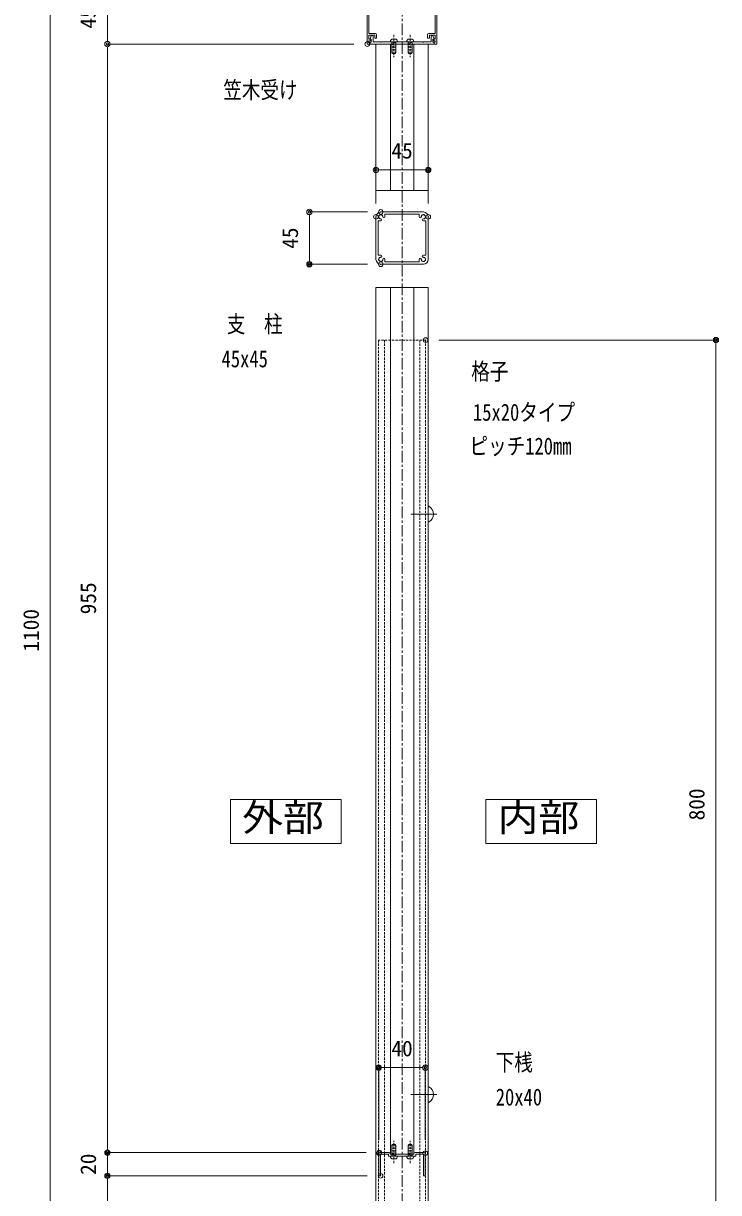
# Model space of a CAD drawing. Units: millimetres, scale not verified. Extents: x -1682 to 1682, y -1188 to 1188.
# Drawn here: x -170 to 429, y -617 to 390 of the extents above; entities that cross this region are included whole.
import ezdxf
from ezdxf.enums import TextEntityAlignment as Align

# ---------------------------------------------------------------- set-up
doc = ezdxf.new("R2010")
doc.units = ezdxf.units.MM
doc.header["$LTSCALE"] = 8
doc.header["$PDMODE"] = 32
doc.header["$PDSIZE"] = 4
doc.linetypes.add('USER1', pattern=[2, 1.25, -0.25, 0.25, -0.25])
doc.linetypes.add('USER3', pattern=[0.375, 0.25, -0.125])
for name, color, linetype, lineweight in [('0-0_0', 7, 'Continuous', 18), ('0-1_DEFPOINTS', 7, 'Continuous', 18), ('0-4_アンカー', 4, 'Continuous', 18), ('0-A_6ﾊｯﾁﾝｸﾞ', 4, 'Continuous', 18), ('0-B_51破線ｱﾙﾐ', 3, 'USER3', 18), ('0-C_2躯体線', 4, 'Continuous', 18), ('0-E_3中心線', 2, 'USER1', 18), ('0-F_41ｱﾙﾐ', 6, 'Continuous', 18), ('1-0_1手摺寸法', 7, 'Continuous', 18), ('1-1_42ｱﾙﾐ部品', 6, 'Continuous', 18), ('1-2_P4-12', 7, 'Continuous', 18), ('1-8_WHITE', 7, 'Continuous', 18)]:
    doc.layers.add(name, color=color, linetype=linetype, lineweight=lineweight)
doc.layers.add('0-3_MOJI', color=7, linetype='Continuous')
doc.styles.add('ＭＳ ゴシック', font='')
doc.styles.get('ＭＳ ゴシック').set_extended_font_data('MS Gothic')

# ---------------------------------------------------------------- blocks, each defined once
blk = doc.blocks.new('HK-001')
at = {"layer": '0-0_0'}
for p, q in [((-30, 0), (-30, 33.589)), ((-28.5, 9), (-28.5, 33.589)), ((28.5, 9), (28.5, 33.589)), ((30, 0), (30, 33.589)), ((-27.5, 0), (-30, 0)), ((-23, 9), (-28.5, 9)), ((-23.5, 7.5), (-28.5, 7.5)), ((-28.5, 4.3), (-28.5, 7.5)), ((-26.874, 4.3), (-28.5, 4.3)), ((-28.5, 1.5), (-28.5, 2.8)), ((-28.5, 1.5), (-28.5, 2.8)), ((-27.5, 2.8), (-28.5, 2.8)), ((-27.5, 1.5), (-28.5, 1.5)), ((-27.5, 2.8), (-26.707, 3.989)), ((-27.5, 0), (-27.5, 1.5)), ((-23.5, 5), (-23.5, 7.5)), ((-22, 5), (-23.5, 5)), ((-22, 5), (-22, 8)), ((22, 5), (22, 8)), ((22, 5), (23.5, 5)), ((23, 9), (28.5, 9)), ((23.5, 5), (23.5, 7.5)), ((23.5, 7.5), (28.5, 7.5)), ((27.5, 2.8), (26.707, 3.989)), ((26.874, 4.3), (28.5, 4.3)), ((27.5, 2.8), (28.5, 2.8)), ((27.5, 1.5), (28.5, 1.5)), ((27.5, 0), (27.5, 1.5)), ((27.5, 0), (30, 0)), ((28.5, 4.3), (28.5, 7.5)), ((28.5, 1.5), (28.5, 2.8)), ((28.5, 1.5), (28.5, 2.8))]:
    blk.add_line(p, q, dxfattribs=at)
for centre, radius, start, end in [((0, -10), 55, 90, 120.32807), ((0, -10), 53.5, 90, 113.56076), ((0, -10), 55, 59.67193, 90), ((0, -10), 53.5, 66.43924, 90), ((-25.5, 33.589), 4.5, 120.32807, 180), ((-25.5, 33.589), 3, 120.32807, 180), ((0, -10), 53.5, 115.69292, 120.32807), ((-22.25, 38.538), 1, 199.12574, 30.12794), ((22.25, 38.538), 1, 149.87206, 340.87426), ((0, -10), 53.5, 59.67193, 64.30708), ((25.5, 33.589), 3, 0, 59.67193), ((25.5, 33.589), 4.5, 0, 59.67193), ((-26.874, 4.1), 0.2, 326.30993, 90), ((-23, 8), 1, 0, 90), ((23, 8), 1, 90, 180), ((26.874, 4.1), 0.2, 90, 213.69007)]:
    blk.add_arc(centre, radius, start, end, dxfattribs=at)
blk = doc.blocks.new('_ORIGIN2')
at = {"layer": '0-0_0'}
blk.add_line((-0.5, 0), (-1, 0), dxfattribs=at)
for radius in [0.5, 0.25]:
    blk.add_circle((0, 0), radius, dxfattribs=at)
blk = doc.blocks.new('D16')
at = {"layer": '0-1_DEFPOINTS'}
for p in [(44.404, -178.95), (279.614, -178.95), (233.621, -258.95)]:
    blk.add_point(p, dxfattribs=at)
at = {"layer": '1-0_1手摺寸法'}
for p, q in [((268.114, -178.95), (44.404, -178.95)), ((44.404, -254.35), (44.404, -183.55)), ((222.121, -258.95), (44.404, -258.95))]:
    blk.add_line(p, q, dxfattribs=at)
at = {"layer": '1-0_1手摺寸法', "xscale": 4.6, "yscale": 4.6}
for p, rotation in [((44.404, -178.95), 90), ((44.404, -258.95), 270)]:
    blk.add_blockref('_ORIGIN2', p, dxfattribs=dict(at, rotation=rotation))
at = {"layer": '1-0_1手摺寸法', "style": 'ＭＳ ゴシック'}
blk.add_text('80', height=13.49, rotation=90, dxfattribs=at).set_placement((38.654, -228.15), align=Align.BOTTOM_LEFT)
blk = doc.blocks.new('D17')
at = {"layer": '0-1_DEFPOINTS'}
for p in [(44.404, -158.95), (278.614, -158.95), (279.614, -178.95)]:
    blk.add_point(p, dxfattribs=at)
at = {"layer": '1-0_1手摺寸法'}
for p, q in [((44.404, -154.35), (44.404, -149.75)), ((267.114, -158.95), (44.404, -158.95)), ((44.404, -178.95), (44.404, -158.95)), ((268.114, -178.95), (44.404, -178.95)), ((44.404, -183.55), (44.404, -188.15))]:
    blk.add_line(p, q, dxfattribs=at)
at = {"layer": '1-0_1手摺寸法', "xscale": 4.6, "yscale": 4.6}
for p, rotation in [((44.404, -158.95), 270), ((44.404, -178.95), 90)]:
    blk.add_blockref('_ORIGIN2', p, dxfattribs=dict(at, rotation=rotation))
at = {"layer": '1-0_1手摺寸法', "style": 'ＭＳ ゴシック'}
blk.add_text('20', height=13.49, rotation=90, dxfattribs=at).set_placement((38.654, -178.15), align=Align.BOTTOM_LEFT)
blk = doc.blocks.new('D19')
at = {"layer": '0-1_DEFPOINTS'}
for p in [(44.404, 841.05), (268.114, 841.05), (268.114, 796.05)]:
    blk.add_point(p, dxfattribs=at)
at = {"layer": '1-0_1手摺寸法'}
for p, q in [((256.614, 841.05), (44.404, 841.05)), ((44.404, 800.65), (44.404, 836.45)), ((256.614, 796.05), (44.404, 796.05))]:
    blk.add_line(p, q, dxfattribs=at)
at = {"layer": '1-0_1手摺寸法', "xscale": 4.6, "yscale": 4.6}
for p, rotation in [((44.404, 841.05), 90), ((44.404, 796.05), 270)]:
    blk.add_blockref('_ORIGIN2', p, dxfattribs=dict(at, rotation=rotation))
at = {"layer": '1-0_1手摺寸法', "style": 'ＭＳ ゴシック'}
blk.add_text('45', height=13.49, rotation=90, dxfattribs=at).set_placement((38.654, 809.35), align=Align.BOTTOM_LEFT)
blk = doc.blocks.new('D29')
at = {"layer": '1-0_1手摺寸法'}
blk.add_line((-4.82, 836.45), (-4.82, -254.35), dxfattribs=at)
at = {"layer": '1-0_1手摺寸法', "style": 'ＭＳ ゴシック'}
blk.add_text('1100', height=13.49, rotation=90, dxfattribs=at).set_placement((-10.57, 272.65), align=Align.BOTTOM_LEFT)
blk = doc.blocks.new('D30')
at = {"layer": '0-1_DEFPOINTS'}
for p in [(268.114, 796.05), (44.404, -158.95), (278.614, -158.95)]:
    blk.add_point(p, dxfattribs=at)
at = {"layer": '1-0_1手摺寸法'}
for p, q in [((256.614, 796.05), (44.404, 796.05)), ((44.404, 791.45), (44.404, -154.35)), ((267.114, -158.95), (44.404, -158.95))]:
    blk.add_line(p, q, dxfattribs=at)
at = {"layer": '1-0_1手摺寸法', "xscale": 4.6, "yscale": 4.6}
for p, rotation in [((44.404, 796.05), 90), ((44.404, -158.95), 270)]:
    blk.add_blockref('_ORIGIN2', p, dxfattribs=dict(at, rotation=rotation))
at = {"layer": '1-0_1手摺寸法', "style": 'ＭＳ ゴシック'}
blk.add_text('955', height=13.49, rotation=90, dxfattribs=at).set_placement((38.654, 304.75), align=Align.BOTTOM_LEFT)
blk = doc.blocks.new('HK-013')
at = {"layer": '1-1_42ｱﾙﾐ部品'}
for p, q in [((18.3, 22.5), (-18.3, 22.5)), ((14.8, 20.5), (-14.8, 20.5)), ((-14.8, 20.5), (-14.8, 18.3)), ((14.8, 20.5), (14.8, 18.3)), ((-22.5, 18.3), (-22.5, -18.3)), ((-22.5, 18.3), (-22.5, 18.3)), ((-20.5, 14.8), (-20.5, -14.8)), ((-18.3, 14.8), (-20.5, 14.8)), ((18.3, 14.8), (20.5, 14.8)), ((20.5, 14.8), (20.5, -14.8)), ((22.5, 18.3), (22.5, -18.3)), ((-22.5, -18.3), (-22.5, -18.3)), ((-18.3, -14.8), (-20.5, -14.8)), ((-14.8, -20.5), (-14.8, -18.3)), ((14.8, -20.5), (14.8, -18.3)), ((18.3, -14.8), (20.5, -14.8)), ((18.3, -22.5), (-18.3, -22.5)), ((14.8, -20.5), (-14.8, -20.5))]:
    blk.add_line(p, q, dxfattribs=at)
for centre, radius, start, end in [((-18.3, 18.3), 4.2, 90, 180), ((-18.688, 19.749), 0.5, 105, 172.97569), ((-18.688, 19.749), 0.5, 37.02431, 105), ((18.688, 19.749), 0.5, 75, 142.97569), ((18.3, 18.3), 4.2, 0, 90), ((18.688, 19.749), 0.5, 7.02431, 75), ((-19.749, 18.688), 0.5, 165, 232.97569), ((-19.749, 18.688), 0.5, 97.02431, 165), ((-18.3, 18.3), 1.75, 180.35889, 195), ((-18.3, 18.3), 1.75, 195, 209.64111), ((-19.361, 17.239), 0.5, 157.02431, 225), ((-18.3, 18.3), 1.75, 135, 149.64111), ((-19.361, 17.239), 0.5, 225, 292.97569), ((-18.3, 18.3), 1.75, 120.35889, 135), ((-18.3, 18.3), 1.75, 240.35889, 255), ((-18.3, 18.3), 1.75, 255, 270), ((-18.3, 15.675), 0.875, 270, 90), ((-18.3, 18.3), 1.75, 75, 89.64111), ((-18.3, 18.3), 1.75, 60.35889, 75), ((-17.239, 19.361), 0.5, 45, 112.97569), ((-17.239, 19.361), 0.5, 337.02431, 45), ((-18.3, 18.3), 1.75, 15, 29.64111), ((-18.3, 18.3), 1.75, 0.35889, 15), ((-15.675, 18.3), 0.875, 180, 0), ((15.675, 18.3), 0.875, 180, 360), ((18.3, 18.3), 1.75, 165, 179.64111), ((18.3, 18.3), 1.75, 150.35889, 165), ((17.239, 19.361), 0.5, 135, 202.97569), ((17.239, 19.361), 0.5, 67.02431, 135), ((18.3, 15.675), 0.875, 90, 270), ((18.3, 18.3), 1.75, 105, 119.64111), ((18.3, 18.3), 1.75, 90.35889, 105), ((18.3, 18.3), 1.75, 270, 285), ((18.3, 18.3), 1.75, 285, 299.64111), ((19.361, 17.239), 0.5, 247.02431, 315), ((18.3, 18.3), 1.75, 45, 59.64111), ((18.3, 18.3), 1.75, 30.35889, 45), ((19.361, 17.239), 0.5, 315, 22.97569), ((19.749, 18.688), 0.5, 15, 82.97569), ((18.3, 18.3), 1.75, 330.35889, 345), ((18.3, 18.3), 1.75, 345, 359.64111), ((19.749, 18.688), 0.5, 307.02431, 15), ((-18.3, -18.3), 4.2, 180, 270), ((-19.749, -18.688), 0.5, 127.02431, 195), ((-19.749, -18.688), 0.5, 195, 262.97569), ((-18.3, -18.3), 1.75, 165, 179.64111), ((-18.3, -18.3), 1.75, 150.35889, 165), ((-19.361, -17.239), 0.5, 135, 202.97569), ((-18.3, -18.3), 1.75, 210.35889, 225), ((-19.361, -17.239), 0.5, 67.02431, 135), ((-18.3, -18.3), 1.75, 225, 239.64111), ((-18.688, -19.749), 0.5, 187.02431, 255), ((-18.3, -18.3), 1.75, 105, 119.64111), ((-18.688, -19.749), 0.5, 255, 322.97569), ((-18.3, -18.3), 1.75, 90, 105), ((-18.3, -15.675), 0.875, 270, 90), ((-18.3, -18.3), 1.75, 270.35889, 285), ((-18.3, -18.3), 1.75, 285, 299.64111), ((-17.239, -19.361), 0.5, 247.02431, 315), ((-17.239, -19.361), 0.5, 315, 22.97569), ((-18.3, -18.3), 1.75, 330.35889, 345), ((-18.3, -18.3), 1.75, 345, 359.64111), ((-15.675, -18.3), 0.875, 360, 180), ((15.675, -18.3), 0.875, 0, 180), ((18.3, -18.3), 1.75, 180.35889, 195), ((18.3, -18.3), 1.75, 195, 209.64111), ((17.239, -19.361), 0.5, 157.02431, 225), ((17.239, -19.361), 0.5, 225, 292.97569), ((18.3, -15.675), 0.875, 90, 270), ((18.3, -18.3), 1.75, 240.35889, 255), ((18.3, -18.3), 1.75, 255, 269.64111), ((18.688, -19.749), 0.5, 217.02431, 285), ((18.3, -18.3), 1.75, 75, 90), ((18.3, -18.3), 4.2, 270, 360), ((18.3, -18.3), 1.75, 60.35889, 75), ((18.688, -19.749), 0.5, 285, 352.97569), ((19.361, -17.239), 0.5, 45, 112.97569), ((18.3, -18.3), 1.75, 300.35889, 315), ((18.3, -18.3), 1.75, 315, 329.64111), ((19.361, -17.239), 0.5, 337.02431, 45), ((19.749, -18.688), 0.5, 277.02431, 345), ((18.3, -18.3), 1.75, 15, 29.64111), ((18.3, -18.3), 1.75, 0.35889, 15), ((19.749, -18.688), 0.5, 345, 52.97569)]:
    blk.add_arc(centre, radius, start, end, dxfattribs=at)
blk = doc.blocks.new('D34')
at = {"layer": '0-1_DEFPOINTS'}
for p in [(279.814, 651.369), (218.281, 606.369), (279.814, 606.369)]:
    blk.add_point(p, dxfattribs=at)
at = {"layer": '1-0_1手摺寸法'}
for p, q in [((268.314, 651.369), (218.281, 651.369)), ((218.281, 646.769), (218.281, 610.969)), ((268.314, 606.369), (218.281, 606.369))]:
    blk.add_line(p, q, dxfattribs=at)
at = {"layer": '1-0_1手摺寸法', "xscale": 4.6, "yscale": 4.6}
for p, rotation in [((218.281, 651.369), 90), ((218.281, 606.369), 270)]:
    blk.add_blockref('_ORIGIN2', p, dxfattribs=dict(at, rotation=rotation))
at = {"layer": '1-0_1手摺寸法', "style": 'ＭＳ ゴシック'}
blk.add_text('45', height=13.49, rotation=90, dxfattribs=at).set_placement((212.531, 619.669), align=Align.BOTTOM_LEFT)
blk = doc.blocks.new('D35')
at = {"layer": '0-1_DEFPOINTS'}
for p in [(320.614, 687.621), (275.614, 647.169), (320.614, 647.169)]:
    blk.add_point(p, dxfattribs=at)
at = {"layer": '1-0_1手摺寸法'}
for p, q in [((275.614, 658.669), (275.614, 687.621)), ((280.214, 687.621), (316.014, 687.621)), ((320.614, 658.669), (320.614, 687.621))]:
    blk.add_line(p, q, dxfattribs=at)
at = {"layer": '1-0_1手摺寸法', "xscale": 4.6, "yscale": 4.6, "rotation": 180}
blk.add_blockref('_ORIGIN2', (275.614, 687.621), dxfattribs=at)
at = {"layer": '1-0_1手摺寸法', "xscale": 4.6, "yscale": 4.6}
blk.add_blockref('_ORIGIN2', (320.614, 687.621), dxfattribs=at)
at = {"layer": '1-0_1手摺寸法', "style": 'ＭＳ ゴシック'}
blk.add_text('45', height=13.49, dxfattribs=at).set_placement((288.914, 693.371), align=Align.BOTTOM_LEFT)
blk = doc.blocks.new('D36')
at = {"layer": '0-1_DEFPOINTS'}
for p in [(278.114, -85.78), (278.114, -159.45), (318.114, -159.45)]:
    blk.add_point(p, dxfattribs=at)
at = {"layer": '1-0_1手摺寸法'}
for p, q in [((278.114, -147.95), (278.114, -85.78)), ((313.514, -85.78), (282.714, -85.78)), ((318.114, -147.95), (318.114, -85.78))]:
    blk.add_line(p, q, dxfattribs=at)
at = {"layer": '1-0_1手摺寸法', "xscale": 4.6, "yscale": 4.6, "rotation": 180}
blk.add_blockref('_ORIGIN2', (278.114, -85.78), dxfattribs=at)
at = {"layer": '1-0_1手摺寸法', "xscale": 4.6, "yscale": 4.6}
blk.add_blockref('_ORIGIN2', (318.114, -85.78), dxfattribs=at)
at = {"layer": '1-0_1手摺寸法', "style": 'ＭＳ ゴシック'}
blk.add_text('40', height=13.49, dxfattribs=at).set_placement((288.914, -80.03), align=Align.BOTTOM_LEFT)
blk = doc.blocks.new('D37')
at = {"layer": '0-1_DEFPOINTS'}
for p in [(318.364, 541.05), (568.344, 541.05), (318.364, -258.95)]:
    blk.add_point(p, dxfattribs=at)
at = {"layer": '1-0_1手摺寸法'}
for p, q in [((329.864, 541.05), (568.344, 541.05)), ((568.344, -254.35), (568.344, 536.45)), ((329.864, -258.95), (568.344, -258.95))]:
    blk.add_line(p, q, dxfattribs=at)
at = {"layer": '1-0_1手摺寸法', "xscale": 4.6, "yscale": 4.6}
for p, rotation in [((568.344, 541.05), 90), ((568.344, -258.95), 270)]:
    blk.add_blockref('_ORIGIN2', p, dxfattribs=dict(at, rotation=rotation))
at = {"layer": '1-0_1手摺寸法', "style": 'ＭＳ ゴシック'}
blk.add_text('800', height=13.49, rotation=90, dxfattribs=at).set_placement((562.594, 127.25), align=Align.BOTTOM_LEFT)
blk = doc.blocks.new('A$C43F735A4')
at = {"layer": '0-A_6ﾊｯﾁﾝｸﾞ'}
for p, q in [((5, 15.421), (1, 14.952)), ((5, 15.421), (1, 14.952)), ((5, 14.011), (1, 13.542)), ((5, 14.011), (1, 13.542)), ((5, 12.602), (1, 12.132)), ((5, 12.602), (1, 12.132)), ((5, 11.192), (1, 10.723)), ((5, 11.192), (1, 10.723)), ((1.25, 14.993), (1.664, 15.993)), ((1.25, 5.993), (1.25, 14.993)), ((4.336, 15.993), (1.664, 15.993)), ((4.75, 14.993), (4.336, 15.993)), ((4.75, 5.993), (4.75, 14.993)), ((0, 5.493), (0, 5.793)), ((5.8, 5.993), (0.2, 5.993)), ((5, 9.782), (1, 9.313)), ((5, 9.782), (1, 9.313)), ((5, 8.373), (1, 7.904)), ((5, 8.373), (1, 7.904)), ((5, 7.055), (1, 6.586)), ((5, 7.055), (1, 6.586)), ((4, 3.493), (2, 3.493)), ((6, 5.493), (6, 5.793))]:
    blk.add_line(p, q, dxfattribs=at)
for centre, radius, start, end in [((0.2, 5.793), 0.2, 90, 180), ((2, 5.493), 2, 180, 270), ((4, 5.493), 2, 270, 0), ((5.8, 5.793), 0.2, 0, 90)]:
    blk.add_arc(centre, radius, start, end, dxfattribs=at)
at = {"layer": '0-B_51破線ｱﾙﾐ'}
blk.add_line((3, 0), (3, 19.154), dxfattribs=at)
blk = doc.blocks.new('A$C23197C01')
at = {"layer": '0-F_41ｱﾙﾐ'}
for p, q in [((0, 4.5), (0.885, 6.979)), ((0, 1), (0, 0)), ((27.5, 0), (0, 0)), ((1, 4.3), (0.2, 4.3)), ((1, 1.5), (0.5, 1.5)), ((1, 4.3), (1, 1.5)), ((2.5, 6.539), (2.5, 1.8)), ((8.9, 1.8), (2.5, 1.8)), ((8.9, 1.8), (9.031, 1.593)), ((9.5, 1.8), (9.369, 1.593)), ((20.2, 1.8), (9.5, 1.8)), ((20.2, 1.8), (20.331, 1.593)), ((20.8, 1.8), (20.669, 1.593)), ((27.5, 1.8), (20.8, 1.8)), ((27.5, 1.8), (34.2, 1.8)), ((27.5, 0), (55, 0)), ((34.2, 1.8), (34.331, 1.593)), ((34.8, 1.8), (34.669, 1.593)), ((34.8, 1.8), (45.5, 1.8)), ((45.5, 1.8), (45.631, 1.593)), ((46.1, 1.8), (45.969, 1.593)), ((46.1, 1.8), (52.5, 1.8)), ((52.5, 6.539), (52.5, 1.8)), ((54, 4.3), (54.8, 4.3)), ((54, 4.3), (54, 1.5)), ((54, 1.5), (54.5, 1.5)), ((55, 4.5), (54.115, 6.979)), ((55, 1), (55, 0))]:
    blk.add_line(p, q, dxfattribs=at)
for centre, radius, start, end in [((0.2, 4.5), 0.2, 180, 270), ((0.5, 1), 0.5, 90, 180), ((1.587, 6.372), 0.928, 10.39365, 139.12846), ((9.2, 1.7), 0.2, 212.33353, 327.66647), ((20.5, 1.7), 0.2, 212.33353, 327.66647), ((34.5, 1.7), 0.2, 212.33353, 327.66647), ((45.8, 1.7), 0.2, 212.33353, 327.66647), ((53.413, 6.372), 0.928, 40.87154, 169.60635), ((54.5, 1), 0.5, 0, 90), ((54.8, 4.5), 0.2, 270, 0)]:
    blk.add_arc(centre, radius, start, end, dxfattribs=at)

msp = doc.modelspace()

# ---------------------------------------------------------------- linework, layer by layer
at = {"layer": '0-0_0'}
for p, q in [((133.875, 372.107), (133.875, 245.877)), ((178.875, 372.107), (178.875, 245.877)), ((133.875, 162.385), (133.875, -666.689)), ((178.875, 162.385), (178.875, -666.689))]:
    msp.add_line(p, q, dxfattribs=at)
at = {"layer": '0-1_DEFPOINTS'}
for p, q in [((178.875, 245.877), (133.875, 245.877)), ((178.875, 162.385), (133.875, 162.385))]:
    msp.add_line(p, q, dxfattribs=at)
at = {"layer": '0-4_アンカー', "linetype": 'USER3'}
for p, q in [((176.625, 117.107), (136.125, 117.107)), ((136.125, 117.107), (136.125, -682.893)), ((141.125, 117.107), (141.125, -682.893)), ((171.625, 117.107), (171.625, -682.893)), ((176.625, 117.107), (176.625, -682.893))]:
    msp.add_line(p, q, dxfattribs=at)
at = {"layer": '0-C_2躯体線'}
for p, q in [((178.875, -39.643), (178.875, -26.143)), ((179.375, -26.143), (178.875, -26.143)), ((163.934, -32.893), (186.191, -32.893)), ((179.375, -39.643), (178.875, -39.643)), ((163.934, -532.893), (186.191, -532.893)), ((178.875, -539.643), (178.875, -526.143)), ((179.375, -526.143), (178.875, -526.143)), ((179.375, -539.643), (178.875, -539.643))]:
    msp.add_line(p, q, dxfattribs=at)
for centre in [(175.679, -32.893), (175.679, -532.893)]:
    msp.add_arc(centre, 7.695, 298.69866, 61.30134, dxfattribs=at)
at = {"layer": '0-E_3中心線'}
msp.add_line((156.375, 469.737), (156.375, -842.622), dxfattribs=at)
at = {"layer": '1-2_P4-12'}
for p, q in [((8.608, -278.661), (8.608, -316.671)), ((228.526, -278.661), (228.526, -316.671))]:
    msp.add_line(p, q, dxfattribs=at)
for points in [[(8.608, -316.671), (103.933, -316.671), (103.933, -278.661), (8.608, -278.661)], [(228.526, -316.671), (323.852, -316.671), (323.852, -278.661), (228.526, -278.661)]]:
    msp.add_lwpolyline(points, dxfattribs=at)
at = {"layer": '1-8_WHITE'}
for p, q in [((146.375, 245.877), (146.375, 372.107)), ((166.375, 245.877), (166.375, 372.107)), ((146.375, 162.385), (146.375, -584.393)), ((166.375, 162.385), (166.375, -584.393)), ((136.375, -583.893), (136.375, -602.893)), ((145.175, -582.893), (137.375, -582.893)), ((166.575, -583.893), (166.575, -584.393)), ((167.575, -582.893), (175.375, -582.893)), ((176.375, -583.893), (176.375, -602.893)), ((144.675, -584.393), (137.875, -584.393)), ((144.675, -584.393), (144.675, -585.893)), ((149.075, -585.893), (144.675, -585.893)), ((156.375, -584.393), (146.175, -584.393)), ((149.206, -585.686), (149.075, -585.893)), ((149.544, -585.686), (149.675, -585.893)), ((156.375, -585.893), (149.675, -585.893)), ((156.375, -584.393), (166.575, -584.393)), ((156.375, -585.893), (163.075, -585.893)), ((163.206, -585.686), (163.075, -585.893)), ((168.075, -584.393), (174.875, -584.393)), ((168.075, -584.393), (168.075, -585.893)), ((174.875, -584.393), (174.875, -602.893)), ((174.875, -602.893), (176.375, -602.893))]:
    msp.add_line(p, q, dxfattribs=at)
for points in [[(137.875, -584.393), (137.875, -602.893), (136.375, -602.893)], [(163.544, -585.686), (163.675, -585.893), (168.075, -585.893)]]:
    msp.add_lwpolyline(points, dxfattribs=at)
for centre, radius, start, end in [((137.375, -583.893), 1, 90, 180), ((145.175, -583.893), 1, 0, 90), ((167.575, -583.893), 1, 90, 180), ((175.375, -583.893), 1, 0, 90), ((149.375, -585.793), 0.2, 32.33353, 147.66647), ((163.375, -585.793), 0.2, 32.33353, 147.66647)]:
    msp.add_arc(centre, radius, start, end, dxfattribs=at)

# ---------------------------------------------------------------- block references
at = {"layer": '0-3_MOJI', "rotation": 180}
for p in [(152.375, 379.9), (166.375, 379.9)]:
    msp.add_blockref('A$C43F735A4', p, dxfattribs=at)
at = {"layer": '0-3_MOJI', "xscale": -1}
for p in [(152.375, -591.885), (166.375, -591.885)]:
    msp.add_blockref('A$C43F735A4', p, dxfattribs=at)
at = {"layer": '0-F_41ｱﾙﾐ'}
msp.add_blockref('HK-001', (156.375, 372.107), dxfattribs=at)
at = {"layer": '0-F_41ｱﾙﾐ', "xscale": -1}
msp.add_blockref('HK-013', (156.375, 204.927), dxfattribs=at)
at = {"layer": '1-0_1手摺寸法'}
for name, p in [('D29', (-141.739, -423.942)), ('D19', (-141.739, -423.942)), ('D30', (-141.739, -423.942)), ('A$C23197C01', (128.875, 372.107)), ('D35', (-141.739, -423.942)), ('D34', (-141.739, -423.942)), ('D37', (-141.739, -423.942)), ('D36', (-141.739, -423.942)), ('D17', (-141.739, -423.942)), ('D16', (-141.739, -423.942))]:
    msp.add_blockref(name, p, dxfattribs=at)

# ---------------------------------------------------------------- texts
at = {"layer": '0-0_0', "style": 'ＭＳ ゴシック', "width": 0.8}
for s, p in [('笠木受け', (2.428, 320.88)), ('支\u3000柱', (5.476, 119.154)), ('45x45', (0.952, 89.222)), ('格子', (215.934, 78.373)), ('15x20タイプ', (217.403, 43.149)), ('ピッチ120mm', (214.389, 14.079)), ('下桟', (236.97, -516.809)), ('20x40', (237.024, -546.741))]:
    msp.add_text(s, height=14.66, dxfattribs=at).set_placement(p, align=Align.BOTTOM_LEFT)
at = {"layer": '1-2_P4-12', "style": 'ＭＳ ゴシック', "width": 1.1}
for s, p in [('外部', (18.667, -313.038)), ('内部', (238.586, -313.038))]:
    msp.add_text(s, height=23.46, dxfattribs=at).set_placement(p, align=Align.BOTTOM_LEFT)

doc.saveas('drawing.dxf')
